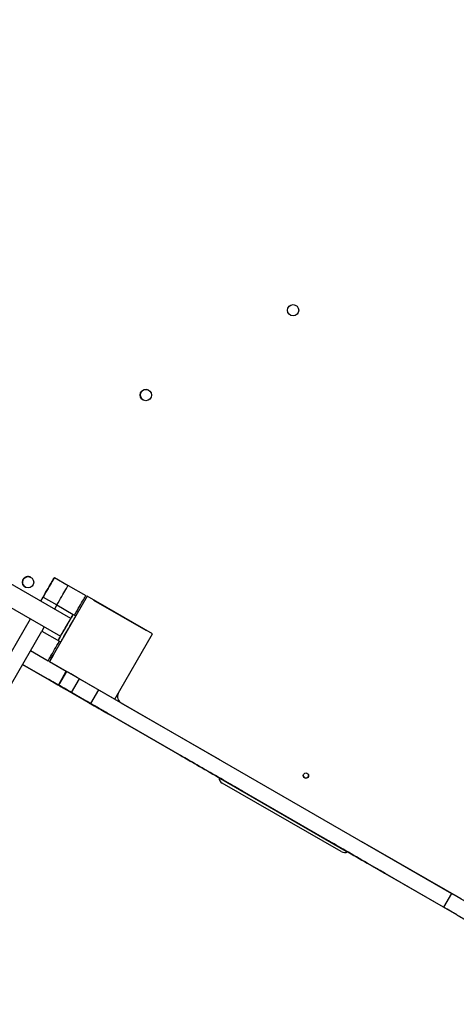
# Model space of a CAD drawing. Header units: millimetres. Extents: x -8083 to 6576, y -6691 to 5601.
# Drawn here: x -2545 to -1966, y -1254 to 42 of the extents above; entities that cross this region are included whole.
import ezdxf

# ---------------------------------------------------------------- set-up
doc = ezdxf.new("R2010")
doc.units = ezdxf.units.MM
for name, color, linetype in [('DIKOM_ОБЪЕКТ', 7, 'Continuous'), ('DIKOM_РАЗМЕР_ЗОНА', 7, 'Continuous'), ('DIKOM_РАЗМЕР_ОБЪЕКТА', 7, 'Continuous')]:
    doc.layers.add(name, color=color, linetype=linetype)
doc.styles.add('style1', font='arial.ttf', dxfattribs={"width": 0.8})
doc.dimstyles.new('1-50', dxfattribs={"dimtxt": 300, "dimasz": 200, "dimexe": 100, "dimexo": 0, "dimgap": 100, "dimtad": 1, "dimtxsty": 'style1', "dimcen": 200, "dimclrd": 7, "dimclre": 7, "dimclrt": 7, "dimadec": 1, "dimazin": 2, "dimtfac": 1, "dimtmove": 0, "dimatfit": 2, "dimfxl": 0, "dimlwd": 25, "dimlwe": 18, "dimarcsym": 0})

# ---------------------------------------------------------------- blocks, each defined once
blk = doc.blocks.new('*D9')
at = {"layer": 'Defpoints', "color": 0, "transparency": 16777216}
for p in [(-396.4, 3600.5), (-7041.6, -3045.5), (-3854.4, -3045.5)]:
    blk.add_point(p, dxfattribs=at)
at = {"layer": 'DIKOM_РАЗМЕР_ОБЪЕКТА', "color": 7, "lineweight": 18, "transparency": 16777216}
for p, q in [((-396.4, 3600.5), (-7141.6, 3600.5)), ((-3854.4, -3045.5), (-7141.6, -3045.5))]:
    blk.add_line(p, q, dxfattribs=at)
at = {"layer": 'DIKOM_РАЗМЕР_ОБЪЕКТА', "color": 7, "lineweight": 25, "transparency": 16777216}
blk.add_line((-7041.6, 3400.5), (-7041.6, -2845.5), dxfattribs=at)
at = {"layer": 'DIKOM_РАЗМЕР_ОБЪЕКТА', "color": 7, "transparency": 16777216}
for points in [[(-7075, 3400.5), (-7008.3, 3400.5), (-7041.6, 3600.5)], [(-7075, -2845.5), (-7008.3, -2845.5), (-7041.6, -3045.5)]]:
    blk.add_solid(points, dxfattribs=at)
at = {"layer": 'DIKOM_РАЗМЕР_ОБЪЕКТА', "color": 7, "transparency": 16777216, "insert": (-7294.8, 463.6), "char_height": 300, "attachment_point": 5, "rotation": 90, "style": 'style1'}
blk.add_mtext('6650', dxfattribs=at)
blk = doc.blocks.new('*D10')
at = {"layer": 'Defpoints', "color": 0, "transparency": 16777216}
for p in [(-4711.6, -59.9), (5076.7, -1609.9), (5076.7, -5900.2)]:
    blk.add_point(p, dxfattribs=at)
at = {"layer": 'DIKOM_РАЗМЕР_ОБЪЕКТА', "color": 7, "lineweight": 18, "transparency": 16777216}
for p, q in [((-4711.6, -59.9), (-4711.6, -6000.2)), ((5076.7, -1609.9), (5076.7, -6000.2))]:
    blk.add_line(p, q, dxfattribs=at)
at = {"layer": 'DIKOM_РАЗМЕР_ОБЪЕКТА', "color": 7, "lineweight": 25, "transparency": 16777216}
blk.add_line((-4511.6, -5900.2), (4876.7, -5900.2), dxfattribs=at)
at = {"layer": 'DIKOM_РАЗМЕР_ОБЪЕКТА', "color": 7, "transparency": 16777216}
for points in [[(-4511.6, -5866.9), (-4511.6, -5933.5), (-4711.6, -5900.2)], [(4876.7, -5866.9), (4876.7, -5933.5), (5076.7, -5900.2)]]:
    blk.add_solid(points, dxfattribs=at)
at = {"layer": 'DIKOM_РАЗМЕР_ОБЪЕКТА', "color": 7, "transparency": 16777216, "insert": (410.1, -5647), "char_height": 300, "attachment_point": 5, "style": 'style1'}
blk.add_mtext('10000', dxfattribs=at)
blk = doc.blocks.new('*D12')
at = {"layer": 'Defpoints', "color": 0, "transparency": 16777216}
for p in [(-682.9, 5600.5), (-7632.5, -5169.1), (-3908.3, -5169.1)]:
    blk.add_point(p, dxfattribs=at)
at = {"layer": 'DIKOM_РАЗМЕР_ЗОНА', "color": 7, "lineweight": 18, "transparency": 16777216}
for p, q in [((-682.9, 5600.5), (-7732.5, 5600.5)), ((-3908.3, -5169.1), (-7732.5, -5169.1))]:
    blk.add_line(p, q, dxfattribs=at)
at = {"layer": 'DIKOM_РАЗМЕР_ЗОНА', "color": 7, "lineweight": 25, "transparency": 16777216}
blk.add_line((-7632.5, 5400.5), (-7632.5, -4969.1), dxfattribs=at)
at = {"layer": 'DIKOM_РАЗМЕР_ЗОНА', "color": 7, "transparency": 16777216}
for points in [[(-7665.9, 5400.5), (-7599.2, 5400.5), (-7632.5, 5600.5)], [(-7665.9, -4969.1), (-7599.2, -4969.1), (-7632.5, -5169.1)]]:
    blk.add_solid(points, dxfattribs=at)
at = {"layer": 'DIKOM_РАЗМЕР_ЗОНА', "color": 7, "transparency": 16777216, "insert": (-7885.7, 474.9), "char_height": 300, "attachment_point": 5, "rotation": 90, "style": 'style1'}
blk.add_mtext('10800', dxfattribs=at)

msp = doc.modelspace()

# ---------------------------------------------------------------- linework, layer by layer
at = {"layer": 'DIKOM_ОБЪЕКТ', "color": 7, "linetype": 'Continuous', "lineweight": 15}
for p, q in [((-2477.423, -752.911), (-3076.709, -406.913)), ((-3090.209, -430.296), (-2490.923, -776.294)), ((-2374.295, -449.879), (-2374.295, -449.879)), ((-2381.526, -463.021), (-2381.526, -463.021)), ((-2530.322, -698.124), (-2530.322, -698.124)), ((-2499.019, -698.302), (-2499.057, -698.287)), ((-2499.019, -698.302), (-2480.832, -708.802)), ((-2537.553, -711.267), (-2537.553, -711.267)), ((-2480.866, -708.778), (-2480.868, -708.781)), ((-2480.866, -708.778), (-2480.83, -708.798)), ((-2480.83, -708.798), (-2457.447, -722.298)), ((-2517.265, -729.909), (-2514.017, -724.283)), ((-2514.017, -724.283), (-2495.83, -734.783)), ((-2455.702, -723.305), (-2505.703, -809.907)), ((-2455.754, -723.276), (-2455.702, -723.305)), ((-2369.1, -773.305), (-2455.702, -723.305)), ((-2495.828, -734.78), (-2499.078, -740.409)), ((-2495.828, -734.78), (-2474.176, -747.281)), ((-2447.264, -728.177), (-2447.089, -728.275)), ((-2447.089, -728.275), (-2377.807, -768.275)), ((-2474.17, -747.283), (-2474.176, -747.281)), ((-2474.17, -747.283), (-2470.707, -749.283)), ((-2589.592, -855.183), (-2530.765, -753.291)), ((-2512.578, -763.791), (-2515.833, -769.429)), ((-2571.406, -865.683), (-2515.833, -769.429)), ((-2515.833, -769.429), (-2492.45, -782.929)), ((-2419.1, -859.907), (-2369.1, -773.305)), ((-2377.807, -768.275), (-2377.635, -768.377)), ((-2494.176, -781.922), (-2494.17, -781.924)), ((-2494.176, -781.922), (-2490.711, -783.922)), ((-2494.17, -781.924), (-2490.707, -783.924)), ((-2492.446, -782.921), (-2492.45, -782.929)), ((-2490.711, -783.922), (-2490.707, -783.924)), ((-2530.831, -795.407), (-2507.451, -808.906)), ((-2500.884, -801.442), (-2505.754, -809.879)), ((-2455.722, -863.016), (-2541.33, -813.591)), ((-2541.329, -813.589), (-2467.81, -856.035)), ((-2505.754, -809.879), (-2507.448, -808.901)), ((-2505.757, -809.877), (-2507.448, -808.901)), ((-2505.757, -809.877), (-2505.758, -809.877)), ((-2505.757, -809.877), (-2483.288, -822.85)), ((-2505.754, -809.879), (-2505.757, -809.877)), ((-2505.754, -809.879), (-2505.703, -809.907)), ((-2505.703, -809.907), (-2419.1, -859.907)), ((-2493.788, -841.036), (-2483.288, -822.849)), ((-2483.19, -822.905), (-2493.69, -841.092)), ((-2483.288, -822.849), (-2483.19, -822.905)), ((-2506.928, -833.452), (-2506.933, -833.449)), ((-2506.873, -833.483), (-2506.879, -833.48)), ((-2506.819, -833.513), (-2506.824, -833.511)), ((-2493.938, -840.952), (-2493.942, -840.949)), ((-2493.942, -840.949), (-2493.942, -840.949)), ((-2493.938, -840.952), (-2493.938, -840.952)), ((-2493.883, -840.983), (-2493.888, -840.98)), ((-2493.888, -840.98), (-2493.888, -840.98)), ((-2493.883, -840.983), (-2493.883, -840.983)), ((-2493.834, -841.011), (-2493.834, -841.01)), ((-2493.829, -841.013), (-2493.834, -841.011)), ((-2493.829, -841.013), (-2493.829, -841.013)), ((-2493.69, -841.092), (-2493.788, -841.036)), ((-2476.368, -851.092), (-2465.868, -832.906)), ((-2465.868, -832.906), (-1973.1, -1117.406)), ((-2476.624, -850.948), (-2467.964, -855.948)), ((-2460.036, -860.525), (-2476.615, -850.953)), ((-2476.57, -850.979), (-2467.909, -855.979)), ((-2460.009, -860.54), (-2476.56, -850.984)), ((-2476.515, -851.009), (-2467.855, -856.009)), ((-2459.982, -860.555), (-2476.506, -851.015)), ((-1983.6, -1135.592), (-2476.368, -851.092)), ((-2440.877, -847.338), (-2451.377, -865.525)), ((-2440.849, -847.353), (-2451.349, -865.54)), ((-2440.822, -847.368), (-2451.322, -865.555)), ((-2467.964, -855.948), (-2451.383, -865.521)), ((-2467.909, -855.979), (-2451.356, -865.536)), ((-2467.855, -856.009), (-2451.328, -865.551)), ((-2467.81, -856.035), (-2451.306, -865.563)), ((-2451.377, -865.525), (-2460.036, -860.525)), ((-2451.349, -865.54), (-2460.009, -860.54)), ((-2451.322, -865.555), (-2459.982, -860.555)), ((-2419.1, -859.907), (-2419.103, -859.906)), ((-2415.485, -856.422), (-2415.485, -856.424)), ((-2279.717, -940.378), (-2410.487, -864.878)), ((-2438.394, -873.02), (-2438.4, -873.017)), ((-2438.394, -873.02), (-2438.394, -873.02)), ((-2438.367, -873.035), (-2438.384, -873.026)), ((-2438.367, -873.035), (-2438.367, -873.035)), ((-2438.34, -873.05), (-2438.357, -873.041)), ((-2438.34, -873.05), (-2438.34, -873.05)), ((-2438.317, -873.063), (-2438.33, -873.056)), ((-2438.317, -873.063), (-2438.317, -873.063)), ((-2425.411, -880.516), (-2281.109, -963.829)), ((-2425.404, -880.52), (-2425.411, -880.516)), ((-2425.41, -880.516), (-2425.411, -880.516)), ((-2425.394, -880.525), (-2425.394, -880.526)), ((-2425.377, -880.535), (-2425.394, -880.526)), ((-2425.367, -880.54), (-2425.367, -880.541)), ((-2425.349, -880.55), (-2425.367, -880.541)), ((-2425.339, -880.555), (-2425.339, -880.556)), ((-2425.327, -880.562), (-2425.339, -880.556)), ((-2333.509, -933.573), (-2333.485, -933.586)), ((-2279.717, -940.378), (-2279.551, -940.476)), ((-2284.59, -961.817), (-2284.589, -961.817)), ((-2279.222, -964.916), (-2112.421, -1061.218)), ((-2119.012, -1062.028), (-2276.629, -971.028)), ((-2248.614, -982.586), (-2248.638, -982.573)), ((-2248.638, -982.573), (-2248.638, -982.573)), ((-2142.983, -1043.573), (-2142.959, -1043.586)), ((-2091.092, -1049.283), (-2090.923, -1049.378)), ((-1960.154, -1124.878), (-2090.923, -1049.378)), ((-2110.537, -1062.309), (-1966.417, -1145.516)), ((-2107.054, -1064.317), (-2107.055, -1064.317)), ((-2058.089, -1092.586), (-2058.113, -1092.573)), ((-2058.113, -1092.573), (-2058.113, -1092.573)), ((-1973.1, -1117.406), (-1983.6, -1135.592)), ((-1966.417, -1145.516), (-1966.41, -1145.52))]:
    msp.add_line(p, q, dxfattribs=at)
at = {"layer": 'DIKOM_ОБЪЕКТ', "color": 7, "linetype": 'Continuous', "lineweight": 15, "flags": 128}
for points in [[(-2499.057, -698.287), (-2499.152, -698.45), (-2499.434, -698.938), (-2499.9, -699.744), (-2500.544, -700.859), (-2501.358, -702.268), (-2502.331, -703.954), (-2503.452, -705.896), (-2504.707, -708.068), (-2506.079, -710.444), (-2507.551, -712.994), (-2509.105, -715.686), (-2510.722, -718.485), (-2512.38, -721.358), (-2514.06, -724.267)], [(-2514.017, -724.283), (-2512.337, -721.374), (-2510.679, -718.502), (-2509.062, -715.702), (-2507.508, -713.01), (-2506.036, -710.46), (-2504.665, -708.084), (-2503.411, -705.912), (-2502.29, -703.97), (-2501.317, -702.284), (-2500.504, -700.875), (-2499.86, -699.76), (-2499.395, -698.953), (-2499.113, -698.465), (-2499.019, -698.302)], [(-2495.83, -734.783), (-2494.151, -731.874), (-2492.492, -729.002), (-2490.876, -726.202), (-2489.322, -723.51), (-2487.85, -720.96), (-2486.478, -718.584), (-2485.224, -716.412), (-2484.104, -714.47), (-2483.131, -712.784), (-2482.317, -711.375), (-2481.673, -710.26), (-2481.208, -709.453), (-2480.927, -708.965), (-2480.832, -708.802)], [(-2495.828, -734.78), (-2494.149, -731.871), (-2492.49, -728.998), (-2490.874, -726.199), (-2489.32, -723.507), (-2487.848, -720.957), (-2486.476, -718.581), (-2485.222, -716.408), (-2484.101, -714.467), (-2483.128, -712.781), (-2482.315, -711.371), (-2481.671, -710.256), (-2481.206, -709.449), (-2480.924, -708.961), (-2480.83, -708.798)], [(-2472.446, -748.28), (-2470.766, -745.371), (-2469.108, -742.498), (-2467.491, -739.699), (-2465.937, -737.007), (-2464.465, -734.457), (-2463.093, -732.081), (-2461.839, -729.908), (-2460.719, -727.967), (-2459.746, -726.281), (-2458.932, -724.871), (-2458.288, -723.756), (-2457.823, -722.949), (-2457.542, -722.461), (-2457.447, -722.298)], [(-2494.17, -781.924), (-2494.077, -781.763), (-2493.799, -781.282), (-2493.342, -780.491), (-2492.714, -779.403), (-2491.927, -778.04), (-2490.995, -776.427), (-2489.937, -774.593), (-2488.77, -772.573), (-2487.518, -770.405), (-2486.204, -768.129), (-2484.852, -765.787), (-2483.487, -763.423), (-2482.135, -761.081), (-2480.82, -758.804), (-2479.569, -756.636), (-2478.403, -754.616), (-2477.344, -752.782), (-2476.412, -751.169), (-2475.626, -749.805), (-2474.998, -748.718), (-2474.541, -747.926), (-2474.263, -747.445), (-2474.17, -747.283)], [(-2490.707, -783.924), (-2490.613, -783.763), (-2490.335, -783.282), (-2489.878, -782.491), (-2489.25, -781.403), (-2488.463, -780.04), (-2487.531, -778.427), (-2486.472, -776.593), (-2485.306, -774.573), (-2484.054, -772.405), (-2482.74, -770.129), (-2481.388, -767.787), (-2480.023, -765.423), (-2478.671, -763.081), (-2477.357, -760.804), (-2476.105, -758.636), (-2474.939, -756.616), (-2473.88, -754.782), (-2472.949, -753.169), (-2472.161, -751.805), (-2471.534, -750.718), (-2471.077, -749.926), (-2470.8, -749.445), (-2470.707, -749.283)], [(-2474.176, -747.281), (-2474.269, -747.442), (-2474.547, -747.923), (-2475.004, -748.714), (-2475.632, -749.802), (-2476.419, -751.165), (-2477.351, -752.778), (-2477.427, -752.909)], [(-2490.923, -776.294), (-2490.831, -776.135), (-2490.557, -775.661), (-2490.109, -774.885), (-2489.499, -773.829), (-2488.744, -772.521), (-2487.864, -770.997), (-2486.884, -769.299), (-2485.83, -767.473), (-2484.729, -765.568), (-2483.615, -763.638), (-2482.515, -761.733), (-2481.461, -759.907), (-2480.48, -758.208), (-2479.601, -756.685), (-2478.846, -755.377), (-2478.236, -754.321), (-2477.789, -753.545), (-2477.515, -753.071), (-2477.423, -752.911)], [(-2486.17, -768.068), (-2486.082, -767.914), (-2485.823, -767.466), (-2485.418, -766.764), (-2484.901, -765.87), (-2484.32, -764.863), (-2483.725, -763.833), (-2483.17, -762.872), (-2482.704, -762.065), (-2482.369, -761.483), (-2482.193, -761.179), (-2482.193, -761.178), (-2482.369, -761.483), (-2482.705, -762.064), (-2483.171, -762.872), (-2483.726, -763.833), (-2484.32, -764.863), (-2484.902, -765.869), (-2485.418, -766.764), (-2485.823, -767.466), (-2486.082, -767.914), (-2486.17, -768.068)], [(-2490.926, -776.292), (-2491.002, -776.423), (-2491.934, -778.036), (-2492.72, -779.4), (-2493.348, -780.487), (-2493.805, -781.279), (-2494.083, -781.76), (-2494.176, -781.922)], [(-2507.451, -808.906), (-2507.332, -808.702), (-2507.031, -808.18), (-2506.55, -807.347), (-2505.894, -806.213), (-2505.074, -804.791), (-2504.097, -803.1), (-2502.977, -801.16), (-2501.726, -798.995), (-2500.362, -796.632), (-2498.9, -794.1), (-2497.358, -791.43), (-2495.756, -788.655), (-2494.114, -785.81), (-2492.45, -782.929)], [(-2465.868, -832.906), (-2468.333, -831.483), (-2470.748, -830.088), (-2473.063, -828.752), (-2475.232, -827.499), (-2477.211, -826.357), (-2478.958, -825.348), (-2480.439, -824.493), (-2481.624, -823.809), (-2482.488, -823.31), (-2483.013, -823.007), (-2483.19, -822.905)], [(-2506.933, -833.449), (-2506.767, -833.545), (-2506.272, -833.831), (-2505.451, -834.305), (-2504.314, -834.961), (-2502.874, -835.793), (-2501.146, -836.79), (-2499.149, -837.943), (-2496.906, -839.238), (-2494.441, -840.662), (-2491.78, -842.198), (-2488.953, -843.83), (-2485.991, -845.54), (-2482.927, -847.309), (-2479.793, -849.119), (-2476.624, -850.948)], [(-2476.615, -850.953), (-2479.783, -849.124), (-2482.917, -847.315), (-2485.981, -845.546), (-2488.943, -843.836), (-2491.77, -842.203), (-2494.431, -840.667), (-2496.896, -839.244), (-2499.14, -837.948), (-2501.137, -836.795), (-2502.865, -835.798), (-2504.306, -834.966), (-2505.443, -834.309), (-2506.265, -833.835), (-2506.761, -833.548), (-2506.928, -833.452)], [(-2506.879, -833.48), (-2506.713, -833.575), (-2506.217, -833.862), (-2505.396, -834.336), (-2504.26, -834.992), (-2502.82, -835.823), (-2501.092, -836.821), (-2499.095, -837.974), (-2496.852, -839.269), (-2494.386, -840.692), (-2491.726, -842.228), (-2488.899, -843.861), (-2485.937, -845.571), (-2482.872, -847.34), (-2479.738, -849.149), (-2476.57, -850.979)], [(-2476.56, -850.984), (-2479.729, -849.155), (-2482.862, -847.346), (-2485.927, -845.576), (-2488.888, -843.866), (-2491.716, -842.234), (-2494.376, -840.698), (-2496.842, -839.274), (-2499.086, -837.979), (-2501.083, -836.826), (-2502.811, -835.828), (-2504.252, -834.997), (-2505.389, -834.34), (-2506.21, -833.866), (-2506.707, -833.579), (-2506.873, -833.483)], [(-2506.824, -833.511), (-2506.659, -833.606), (-2506.163, -833.892), (-2505.342, -834.366), (-2504.205, -835.023), (-2502.765, -835.854), (-2501.037, -836.852), (-2499.041, -838.004), (-2496.798, -839.299), (-2494.332, -840.723), (-2491.671, -842.259), (-2488.845, -843.891), (-2485.882, -845.601), (-2482.818, -847.371), (-2479.684, -849.18), (-2476.515, -851.009)], [(-2476.506, -851.015), (-2479.674, -849.185), (-2482.808, -847.376), (-2485.872, -845.607), (-2488.834, -843.897), (-2491.661, -842.265), (-2494.322, -840.729), (-2496.788, -839.305), (-2499.031, -838.01), (-2501.028, -836.857), (-2502.756, -835.859), (-2504.197, -835.027), (-2505.335, -834.371), (-2506.156, -833.896), (-2506.653, -833.609), (-2506.819, -833.513)], [(-2493.942, -840.949), (-2493.78, -841.043), (-2493.292, -841.325), (-2492.486, -841.79), (-2491.371, -842.434), (-2489.962, -843.247), (-2488.276, -844.221), (-2486.335, -845.341), (-2484.162, -846.596), (-2481.786, -847.968), (-2479.237, -849.44), (-2476.545, -850.994), (-2473.745, -852.61), (-2470.873, -854.269), (-2467.964, -855.948)], [(-2467.955, -855.953), (-2470.864, -854.274), (-2473.736, -852.615), (-2476.535, -850.999), (-2479.227, -849.445), (-2481.777, -847.973), (-2484.153, -846.601), (-2486.326, -845.347), (-2488.268, -844.226), (-2489.954, -843.252), (-2491.363, -842.438), (-2492.479, -841.794), (-2493.285, -841.329), (-2493.774, -841.047), (-2493.938, -840.952)], [(-2493.888, -840.98), (-2493.725, -841.074), (-2493.238, -841.356), (-2492.431, -841.821), (-2491.316, -842.465), (-2489.907, -843.278), (-2488.222, -844.251), (-2486.281, -845.372), (-2484.108, -846.626), (-2481.732, -847.998), (-2479.182, -849.47), (-2476.491, -851.024), (-2473.691, -852.641), (-2470.818, -854.299), (-2467.909, -855.979)], [(-2467.9, -855.984), (-2470.809, -854.304), (-2473.682, -852.646), (-2476.481, -851.03), (-2479.173, -849.476), (-2481.723, -848.003), (-2484.099, -846.632), (-2486.272, -845.377), (-2488.213, -844.256), (-2489.899, -843.283), (-2491.309, -842.469), (-2492.424, -841.825), (-2493.231, -841.359), (-2493.719, -841.077), (-2493.883, -840.983)], [(-2493.834, -841.011), (-2493.671, -841.105), (-2493.183, -841.386), (-2492.377, -841.852), (-2491.262, -842.495), (-2489.853, -843.309), (-2488.167, -844.282), (-2486.226, -845.403), (-2484.054, -846.657), (-2481.678, -848.029), (-2479.128, -849.501), (-2476.436, -851.055), (-2473.636, -852.672), (-2470.764, -854.33), (-2467.855, -856.009)], [(-2467.846, -856.014), (-2470.755, -854.335), (-2473.627, -852.677), (-2476.427, -851.06), (-2479.119, -849.506), (-2481.669, -848.034), (-2484.045, -846.662), (-2486.217, -845.408), (-2488.159, -844.287), (-2489.845, -843.313), (-2491.254, -842.5), (-2492.37, -841.856), (-2493.177, -841.39), (-2493.665, -841.108), (-2493.829, -841.013)], [(-2493.788, -841.036), (-2493.626, -841.13), (-2493.138, -841.412), (-2492.332, -841.877), (-2491.217, -842.521), (-2489.808, -843.334), (-2488.122, -844.307), (-2486.181, -845.428), (-2484.008, -846.682), (-2481.632, -848.054), (-2479.083, -849.527), (-2476.391, -851.081), (-2473.591, -852.697), (-2470.719, -854.355), (-2467.81, -856.035)], [(-2476.368, -851.092), (-2478.833, -849.669), (-2481.248, -848.275), (-2483.563, -846.938), (-2485.732, -845.686), (-2487.711, -844.544), (-2489.458, -843.535), (-2490.939, -842.68), (-2492.124, -841.996), (-2492.988, -841.497), (-2493.513, -841.194), (-2493.69, -841.092)], [(-2467.842, -856.019), (-2467.996, -855.93), (-2468.444, -855.671), (-2469.146, -855.266), (-2470.04, -854.749), (-2471.047, -854.168), (-2472.077, -853.574), (-2473.038, -853.019), (-2473.845, -852.553), (-2474.427, -852.217), (-2474.732, -852.041), (-2474.732, -852.041), (-2474.427, -852.217), (-2473.846, -852.552), (-2473.038, -853.018), (-2472.077, -853.573), (-2471.048, -854.168), (-2470.04, -854.749), (-2469.146, -855.265), (-2468.444, -855.671), (-2467.996, -855.93), (-2467.842, -856.019)], [(-2467.82, -856.03), (-2467.974, -855.942), (-2468.422, -855.683), (-2469.124, -855.277), (-2470.019, -854.761), (-2471.026, -854.18), (-2472.055, -853.585), (-2473.016, -853.03), (-2473.824, -852.564), (-2474.405, -852.228), (-2474.71, -852.053), (-2474.71, -852.053), (-2474.406, -852.228), (-2473.824, -852.564), (-2473.017, -853.03), (-2472.056, -853.585), (-2471.026, -854.18), (-2470.019, -854.761), (-2469.125, -855.277), (-2468.423, -855.683), (-2467.974, -855.941), (-2467.82, -856.03)], [(-2467.793, -856.045), (-2467.947, -855.957), (-2468.395, -855.698), (-2469.097, -855.292), (-2469.992, -854.776), (-2470.998, -854.195), (-2472.028, -853.6), (-2472.989, -853.045), (-2473.797, -852.579), (-2474.378, -852.243), (-2474.683, -852.068), (-2474.683, -852.068), (-2474.379, -852.243), (-2473.797, -852.579), (-2472.99, -853.045), (-2472.028, -853.6), (-2470.999, -854.195), (-2469.992, -854.776), (-2469.098, -855.292), (-2468.395, -855.698), (-2467.947, -855.956), (-2467.793, -856.045)], [(-2467.772, -856.057), (-2467.926, -855.968), (-2468.374, -855.71), (-2469.076, -855.304), (-2469.97, -854.788), (-2470.977, -854.207), (-2472.006, -853.612), (-2472.968, -853.057), (-2473.776, -852.591), (-2474.357, -852.255), (-2474.662, -852.079), (-2474.662, -852.079), (-2474.357, -852.255), (-2473.776, -852.591), (-2472.968, -853.057), (-2472.007, -853.612), (-2470.977, -854.206), (-2469.971, -854.788), (-2469.076, -855.304), (-2468.374, -855.709), (-2467.926, -855.968), (-2467.772, -856.057)], [(-2460.906, -860.023), (-2461.06, -859.934), (-2461.508, -859.675), (-2462.211, -859.27), (-2463.105, -858.753), (-2464.111, -858.172), (-2465.141, -857.578), (-2466.103, -857.023), (-2466.91, -856.557), (-2467.491, -856.221), (-2467.796, -856.045), (-2467.796, -856.045), (-2467.491, -856.221), (-2466.91, -856.557), (-2466.102, -857.023), (-2465.141, -857.578), (-2464.111, -858.172), (-2463.104, -858.754), (-2462.21, -859.27), (-2461.508, -859.675), (-2461.06, -859.934), (-2460.906, -860.023)], [(-2460.88, -860.037), (-2461.034, -859.948), (-2461.482, -859.69), (-2462.184, -859.284), (-2463.079, -858.768), (-2464.085, -858.187), (-2465.115, -857.592), (-2466.076, -857.037), (-2466.883, -856.571), (-2467.465, -856.235), (-2467.769, -856.06), (-2467.769, -856.06), (-2467.465, -856.235), (-2466.883, -856.571), (-2466.076, -857.037), (-2465.114, -857.592), (-2464.085, -858.187), (-2463.078, -858.768), (-2462.184, -859.284), (-2461.482, -859.69), (-2461.034, -859.948), (-2460.88, -860.037)], [(-2460.853, -860.052), (-2461.007, -859.963), (-2461.456, -859.704), (-2462.158, -859.299), (-2463.052, -858.782), (-2464.059, -858.201), (-2465.089, -857.607), (-2466.05, -857.052), (-2466.857, -856.586), (-2467.439, -856.25), (-2467.743, -856.074), (-2467.743, -856.074), (-2467.438, -856.25), (-2466.857, -856.586), (-2466.049, -857.052), (-2465.088, -857.607), (-2464.059, -858.201), (-2463.051, -858.783), (-2462.157, -859.299), (-2461.455, -859.704), (-2461.007, -859.963), (-2460.853, -860.052)], [(-2460.815, -860.073), (-2460.969, -859.984), (-2461.417, -859.725), (-2462.119, -859.32), (-2463.013, -858.804), (-2464.02, -858.222), (-2465.05, -857.628), (-2466.011, -857.073), (-2466.818, -856.607), (-2467.4, -856.271), (-2467.704, -856.095), (-2467.704, -856.095), (-2467.4, -856.271), (-2466.818, -856.607), (-2466.011, -857.073), (-2465.049, -857.628), (-2464.019, -858.223), (-2463.013, -858.804), (-2462.119, -859.32), (-2461.416, -859.726), (-2460.969, -859.984), (-2460.815, -860.073)], [(-2460.795, -860.084), (-2460.949, -859.995), (-2461.397, -859.736), (-2462.1, -859.331), (-2462.994, -858.814), (-2464, -858.233), (-2465.03, -857.639), (-2465.992, -857.084), (-2466.799, -856.618), (-2467.38, -856.282), (-2467.684, -856.106), (-2467.684, -856.106), (-2467.38, -856.282), (-2466.798, -856.618), (-2465.991, -857.084), (-2465.03, -857.639), (-2464, -858.233), (-2462.993, -858.815), (-2462.099, -859.331), (-2461.397, -859.736), (-2460.949, -859.995), (-2460.795, -860.084)], [(-2460.044, -860.521), (-2457.434, -862.028), (-2454.862, -863.512), (-2452.366, -864.953), (-2449.982, -866.33), (-2447.745, -867.622), (-2445.687, -868.81), (-2443.838, -869.877), (-2442.226, -870.808), (-2440.873, -871.589), (-2439.801, -872.208), (-2439.023, -872.657), (-2438.552, -872.929), (-2438.394, -873.02)], [(-2438.384, -873.026), (-2438.542, -872.934), (-2439.014, -872.662), (-2439.792, -872.213), (-2440.865, -871.593), (-2442.218, -870.812), (-2443.83, -869.881), (-2445.679, -868.814), (-2447.737, -867.626), (-2449.975, -866.334), (-2452.359, -864.957), (-2454.855, -863.516), (-2457.427, -862.032), (-2460.036, -860.525)], [(-2460.016, -860.536), (-2457.407, -862.043), (-2454.835, -863.527), (-2452.339, -864.968), (-2449.955, -866.345), (-2447.717, -867.637), (-2445.66, -868.825), (-2443.811, -869.892), (-2442.199, -870.823), (-2440.846, -871.604), (-2439.774, -872.223), (-2438.996, -872.672), (-2438.525, -872.944), (-2438.367, -873.035)], [(-2438.357, -873.041), (-2438.515, -872.949), (-2438.986, -872.677), (-2439.765, -872.228), (-2440.838, -871.608), (-2442.19, -870.827), (-2443.803, -869.896), (-2445.652, -868.829), (-2447.71, -867.641), (-2449.948, -866.349), (-2452.332, -864.972), (-2454.828, -863.531), (-2457.4, -862.046), (-2460.009, -860.54)], [(-2459.989, -860.551), (-2457.379, -862.058), (-2454.808, -863.542), (-2452.312, -864.983), (-2449.927, -866.36), (-2447.69, -867.652), (-2445.632, -868.84), (-2443.784, -869.907), (-2442.172, -870.838), (-2440.819, -871.619), (-2439.747, -872.238), (-2438.969, -872.687), (-2438.498, -872.959), (-2438.34, -873.05)], [(-2438.33, -873.056), (-2438.488, -872.964), (-2438.959, -872.692), (-2439.737, -872.243), (-2440.81, -871.623), (-2442.163, -870.842), (-2443.776, -869.911), (-2445.625, -868.844), (-2447.683, -867.656), (-2449.92, -866.364), (-2452.305, -864.987), (-2454.801, -863.546), (-2457.372, -862.061), (-2459.982, -860.555)], [(-2438.4, -873.017), (-2438.576, -872.915), (-2439.102, -872.612), (-2439.965, -872.113), (-2441.15, -871.429), (-2442.631, -870.574), (-2444.379, -869.565), (-2446.357, -868.423), (-2448.526, -867.171), (-2450.842, -865.834), (-2453.257, -864.44), (-2455.722, -863.016)], [(-2455.636, -863.063), (-2453.171, -864.486), (-2450.757, -865.881), (-2448.441, -867.217), (-2446.273, -868.47), (-2444.294, -869.612), (-2442.547, -870.621), (-2441.066, -871.476), (-2439.882, -872.159), (-2439.018, -872.658), (-2438.493, -872.961), (-2438.317, -873.063)], [(-2451.383, -865.521), (-2448.474, -867.201), (-2445.602, -868.859), (-2442.802, -870.475), (-2440.11, -872.029), (-2437.561, -873.501), (-2435.185, -874.873), (-2433.012, -876.127), (-2431.071, -877.248), (-2429.385, -878.222), (-2427.976, -879.035), (-2426.861, -879.679), (-2426.055, -880.144), (-2425.567, -880.426), (-2425.404, -880.52)], [(-2425.394, -880.526), (-2425.557, -880.431), (-2426.046, -880.149), (-2426.852, -879.684), (-2427.968, -879.04), (-2429.377, -878.226), (-2431.063, -877.252), (-2433.005, -876.132), (-2435.177, -874.877), (-2437.554, -873.505), (-2440.104, -872.033), (-2442.795, -870.479), (-2445.595, -868.862), (-2448.467, -867.204), (-2451.377, -865.525)], [(-2451.356, -865.536), (-2448.447, -867.216), (-2445.574, -868.874), (-2442.775, -870.49), (-2440.083, -872.044), (-2437.534, -873.516), (-2435.157, -874.888), (-2432.985, -876.142), (-2431.044, -877.263), (-2429.358, -878.236), (-2427.949, -879.05), (-2426.834, -879.694), (-2426.028, -880.159), (-2425.54, -880.441), (-2425.377, -880.535)], [(-2425.367, -880.541), (-2425.53, -880.446), (-2426.018, -880.164), (-2426.825, -879.699), (-2427.941, -879.055), (-2429.35, -878.241), (-2431.036, -877.267), (-2432.977, -876.146), (-2435.15, -874.892), (-2437.526, -873.52), (-2440.077, -872.048), (-2442.768, -870.494), (-2445.568, -868.877), (-2448.44, -867.219), (-2451.349, -865.54)], [(-2451.328, -865.551), (-2448.42, -867.231), (-2445.547, -868.889), (-2442.748, -870.505), (-2440.056, -872.059), (-2437.506, -873.531), (-2435.13, -874.903), (-2432.958, -876.157), (-2431.017, -877.278), (-2429.331, -878.251), (-2427.921, -879.065), (-2426.807, -879.709), (-2426.001, -880.174), (-2425.512, -880.456), (-2425.349, -880.55)], [(-2425.339, -880.556), (-2425.503, -880.461), (-2425.991, -880.179), (-2426.798, -879.713), (-2427.913, -879.07), (-2429.323, -878.256), (-2431.009, -877.282), (-2432.95, -876.161), (-2435.123, -874.907), (-2437.499, -873.535), (-2440.049, -872.063), (-2442.741, -870.509), (-2445.541, -868.892), (-2448.413, -867.234), (-2451.322, -865.555)], [(-2451.306, -865.563), (-2448.397, -867.243), (-2445.525, -868.901), (-2442.725, -870.518), (-2440.034, -872.072), (-2437.483, -873.544), (-2435.107, -874.916), (-2432.935, -876.17), (-2430.994, -877.291), (-2429.308, -878.264), (-2427.899, -879.077), (-2426.784, -879.721), (-2425.978, -880.187), (-2425.49, -880.468), (-2425.327, -880.562)], [(-2248.638, -982.573), (-2248.791, -982.485), (-2249.249, -982.22), (-2250.008, -981.782), (-2251.064, -981.173), (-2252.407, -980.398), (-2254.028, -979.461), (-2255.917, -978.371), (-2258.06, -977.134), (-2260.44, -975.76), (-2263.04, -974.258), (-2265.843, -972.64), (-2268.827, -970.917), (-2271.972, -969.102), (-2275.254, -967.207), (-2278.65, -965.246), (-2282.137, -963.233), (-2285.687, -961.183), (-2289.276, -959.111), (-2292.878, -957.032), (-2296.467, -954.96), (-2300.017, -952.91), (-2303.503, -950.897), (-2306.899, -948.937), (-2310.181, -947.042), (-2313.326, -945.226), (-2316.31, -943.503), (-2319.112, -941.885), (-2321.712, -940.384), (-2324.092, -939.01), (-2326.234, -937.774), (-2328.122, -936.683), (-2329.743, -935.747), (-2331.086, -934.972), (-2332.141, -934.363), (-2332.899, -933.925), (-2333.357, -933.661), (-2333.509, -933.573)], [(-2333.485, -933.586), (-2333.332, -933.675), (-2332.874, -933.939), (-2332.115, -934.377), (-2331.06, -934.986), (-2329.717, -935.762), (-2328.095, -936.698), (-2326.206, -937.789), (-2324.064, -939.026), (-2321.684, -940.4), (-2319.083, -941.901), (-2316.281, -943.519), (-2313.296, -945.242), (-2310.151, -947.058), (-2306.869, -948.953), (-2303.473, -950.914), (-2299.987, -952.926), (-2296.436, -954.976), (-2292.848, -957.048), (-2289.246, -959.128), (-2285.657, -961.2), (-2282.107, -963.25), (-2278.621, -965.262), (-2275.224, -967.223), (-2271.942, -969.118), (-2268.798, -970.933), (-2265.814, -972.656), (-2263.012, -974.274), (-2260.411, -975.775), (-2258.032, -977.149), (-2255.89, -978.386), (-2254.002, -979.476), (-2252.38, -980.412), (-2251.037, -981.187), (-2249.983, -981.796), (-2249.224, -982.234), (-2248.767, -982.498), (-2248.614, -982.586)], [(-2281.109, -963.827), (-2281.277, -963.73), (-2282.205, -963.194), (-2283.018, -962.724), (-2283.686, -962.339), (-2284.182, -962.053), (-2284.487, -961.876), (-2284.59, -961.817)], [(-2284.589, -961.817), (-2284.486, -961.877), (-2284.181, -962.053), (-2283.685, -962.339), (-2283.017, -962.725), (-2282.204, -963.194), (-2281.276, -963.73), (-2280.269, -964.312), (-2279.222, -964.916)], [(-2058.113, -1092.573), (-2058.266, -1092.485), (-2058.724, -1092.22), (-2059.483, -1091.782), (-2060.538, -1091.173), (-2061.881, -1090.398), (-2063.503, -1089.461), (-2065.392, -1088.371), (-2067.534, -1087.134), (-2069.914, -1085.76), (-2072.515, -1084.258), (-2075.317, -1082.64), (-2078.302, -1080.917), (-2081.446, -1079.102), (-2084.729, -1077.207), (-2088.125, -1075.246), (-2091.611, -1073.233), (-2095.161, -1071.183), (-2098.75, -1069.111), (-2102.352, -1067.032), (-2105.941, -1064.96), (-2109.492, -1062.91), (-2112.977, -1060.897), (-2116.373, -1058.937), (-2119.655, -1057.042), (-2122.8, -1055.226), (-2125.784, -1053.503), (-2128.586, -1051.885), (-2131.187, -1050.384), (-2133.566, -1049.01), (-2135.708, -1047.774), (-2137.596, -1046.683), (-2139.218, -1045.747), (-2140.56, -1044.972), (-2141.615, -1044.363), (-2142.373, -1043.925), (-2142.831, -1043.661), (-2142.983, -1043.573)], [(-2142.959, -1043.586), (-2142.806, -1043.675), (-2142.348, -1043.939), (-2141.589, -1044.377), (-2140.534, -1044.986), (-2139.191, -1045.762), (-2137.569, -1046.698), (-2135.68, -1047.789), (-2133.538, -1049.026), (-2131.159, -1050.4), (-2128.558, -1051.901), (-2125.755, -1053.519), (-2122.77, -1055.242), (-2119.626, -1057.058), (-2116.344, -1058.953), (-2112.947, -1060.914), (-2109.461, -1062.926), (-2105.911, -1064.976), (-2102.322, -1067.048), (-2098.72, -1069.128), (-2095.131, -1071.2), (-2091.581, -1073.25), (-2088.095, -1075.262), (-2084.699, -1077.223), (-2081.417, -1079.118), (-2078.273, -1080.933), (-2075.288, -1082.656), (-2072.486, -1084.274), (-2069.885, -1085.775), (-2067.506, -1087.149), (-2065.365, -1088.386), (-2063.476, -1089.476), (-2061.855, -1090.412), (-2060.512, -1091.187), (-2059.457, -1091.796), (-2058.699, -1092.234), (-2058.242, -1092.498), (-2058.089, -1092.586)], [(-2112.421, -1061.218), (-2111.374, -1061.823), (-2110.367, -1062.404), (-2109.44, -1062.94), (-2108.626, -1063.41), (-2107.959, -1063.795), (-2107.463, -1064.081), (-2107.157, -1064.258), (-2107.054, -1064.317)], [(-2107.055, -1064.317), (-2107.158, -1064.257), (-2107.464, -1064.081), (-2107.959, -1063.794), (-2108.627, -1063.409), (-2109.44, -1062.939), (-2110.368, -1062.404), (-2110.535, -1062.308)], [(-1955.781, -1127.405), (-1955.957, -1127.303), (-1956.482, -1127), (-1957.345, -1126.502), (-1958.529, -1125.818), (-1960.01, -1124.963), (-1961.757, -1123.954), (-1963.736, -1122.812), (-1965.904, -1121.56), (-1968.22, -1120.223), (-1970.635, -1118.829), (-1973.1, -1117.406)], [(-1966.281, -1145.592), (-1966.457, -1145.49), (-1966.982, -1145.187), (-1967.845, -1144.688), (-1969.03, -1144.005), (-1970.51, -1143.15), (-1972.257, -1142.141), (-1974.236, -1140.999), (-1976.405, -1139.746), (-1978.72, -1138.41), (-1981.135, -1137.015), (-1983.6, -1135.592)], [(-1966.41, -1145.52), (-1966.247, -1145.615), (-1965.758, -1145.896), (-1964.952, -1146.362), (-1963.837, -1147.006), (-1962.427, -1147.82), (-1960.741, -1148.793), (-1958.8, -1149.914), (-1956.627, -1151.169), (-1954.25, -1152.54), (-1951.701, -1154.013), (-1950.542, -1154.682)]]:
    msp.add_lwpolyline(points, dxfattribs=at)
at = {"layer": 'DIKOM_ОБЪЕКТ', "color": 7, "linetype": 'Continuous', "lineweight": 15}
for centre, radius in [((-2182.93, -343.882), 7.5), ((-2377.911, -456.45), 7.5), ((-2533.937, -704.696), 7.5), ((-2165.82, -961.103), 3.5)]:
    msp.add_circle(centre, radius, dxfattribs=at)
for centre, radius, start, end in [((-2377.911, -456.45), 7.5, 61.18119, 241.18119), ((-2533.937, -704.696), 7.5, 109.057182, 241.18119), ((-2533.937, -704.696), 7.5, 61.18119, 109.057182), ((-2509.41, -796.218), 10, 293.534888, 330), ((-2405.487, -856.218), 10, 156.047853, 240), ((-2405.487, -856.216), 10, 156.084268, 181.18119), ((-2272.129, -963.234), 9, 183.77349, 240), ((-2165.82, -961.101), 3.5, 181.18119, 270), ((-2165.82, -961.101), 3.5, 270, 1.18119), ((-2114.512, -1054.234), 9, 240, 296.210323)]:
    msp.add_arc(centre, radius, start, end, dxfattribs=at)

# ---------------------------------------------------------------- dimensions: what is measured, and where the dimension line sits
at = {"layer": 'DIKOM_РАЗМЕР_ЗОНА'}
dim = msp.add_linear_dim(base=(-7632.537, -5169.059), p1=(-682.93, 5600.541), p2=(-3908.34, -5169.059), angle=90, text='10800', dimstyle='1-50', dxfattribs=at)
dim.commit()
dim.dimension.update_dxf_attribs({"geometry": '*D12', "text_midpoint": (-7632.537, 474.854), "dimtype": 160})
at = {"layer": 'DIKOM_РАЗМЕР_ОБЪЕКТА'}
dim = msp.add_linear_dim(base=(-7041.635, -3045.53), p1=(-396.429, 3600.541), p2=(-3854.351, -3045.53), angle=90, text='6650', dimstyle='1-50', dxfattribs=at)
dim.commit()
dim.dimension.update_dxf_attribs({"geometry": '*D9', "text_midpoint": (-7041.635, 463.594), "dimtype": 160})
dim = msp.add_linear_dim(base=(5076.718, -5900.189), p1=(-4711.621, -59.882), p2=(5076.718, -1609.882), text='10000', dimstyle='1-50', dxfattribs=at)
dim.commit()
dim.dimension.update_dxf_attribs({"geometry": '*D10', "text_midpoint": (410.054, -5900.189), "dimtype": 160})

doc.saveas('drawing.dxf')
